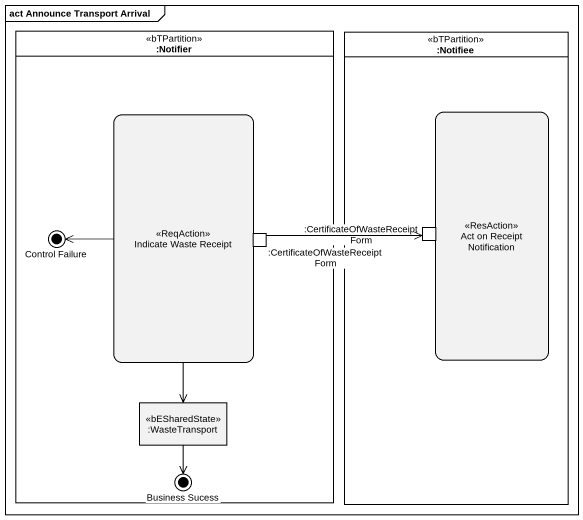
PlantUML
@startuml
mainframe act Announce Transport Arrival
hide empty description
state ":Notifier" as Notifier <<bTPartition>> {
  state "Indicate Waste Receipt" as Indicate_Waste_Receipt <<ReqAction>> {
    state ":CertificateOfWasteReceiptForm" as CertificateOfWasteReceiptFor_2 <<outputPin>>
  }
  state "Control Failure" as Control_Failure <<end>>
  state ":WasteTransport" as WasteTransport <<bESharedState>>
  state "Business Sucess" as Business_Sucess <<end>>
}
state ":Notifiee" as Notifiee <<bTPartition>> {
  state "Act on Receipt Notification" as Act_on_Receipt_Notification <<ResAction>> {
    state ":CertificateOfWasteReceiptForm" as CertificateOfWasteReceiptFor <<inputPin>>
  }
}
Indicate_Waste_Receipt -left-> Control_Failure
Indicate_Waste_Receipt --> WasteTransport
CertificateOfWasteReceiptFor_2 -right-> CertificateOfWasteReceiptFor
WasteTransport --> Business_Sucess
@enduml
